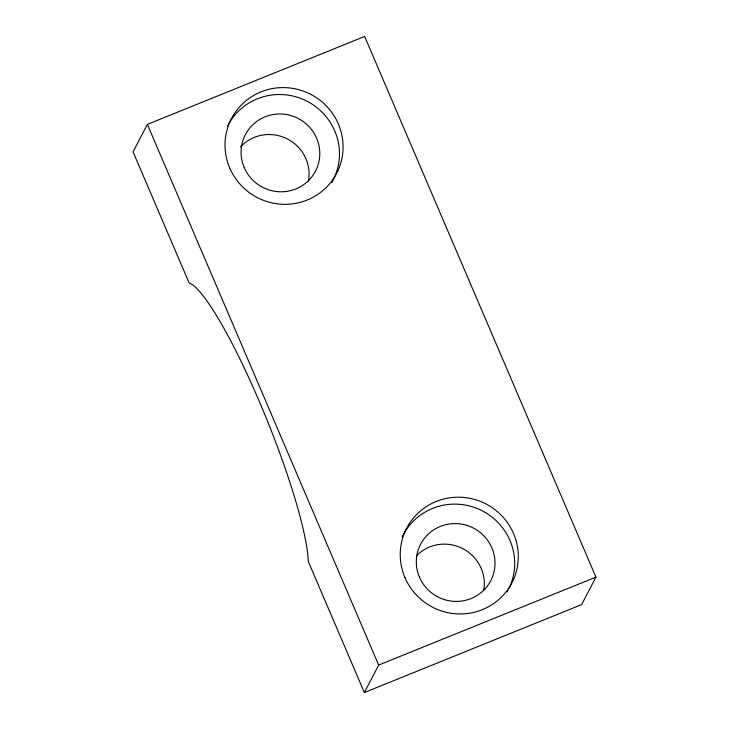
<?xml version="1.0" encoding="UTF-8"?>
<svg xmlns="http://www.w3.org/2000/svg" width="729" height="729" viewBox="0 0 729 729"><rect width="100%" height="100%" fill="white"/><g stroke="black" fill="none" stroke-linecap="round" stroke-linejoin="round"><path stroke-width="1.09" d="M147.367 124.395L133.061 151.869L189.13 282.943A158.093 23.975 68 0 1 259.406 401.67A158.093 23.975 68 0 1 308.285 561.476L364.363 692.55L581.633 604.605L595.939 577.131L364.637 36.45L147.367 124.395L378.661 665.076L364.363 692.55M378.661 665.076L595.939 577.131M240.452 146.966A39.521 38.746 27.5 0 1 287.044 138.774A39.521 38.746 27.5 0 1 308.467 180.983M416.459 555.753A39.521 38.746 27.5 0 1 462.787 548.636A39.521 38.746 27.5 0 1 483.691 590.59M227.457 126.263A59.286 58.12 27.5 0 1 307.984 101.723A59.286 58.12 27.5 0 1 331.85 182.396M508.131 590.089A59.286 58.12 27.5 0 1 507.074 592.003M402.208 536.845A59.286 58.12 27.5 0 1 480.73 510.063A59.286 58.12 27.5 0 1 509.106 588.148M404.941 577.55A59.286 58.12 27.5 0 0 506.455 591.401A59.286 58.12 27.5 0 0 466.396 497.752A59.286 58.12 27.5 0 0 404.941 577.55M229.717 167.943A59.286 58.12 27.5 0 0 331.23 181.794A59.286 58.12 27.5 0 0 291.163 88.145A59.286 58.12 27.5 0 0 229.717 167.943M419.448 577.158A39.521 38.746 27.5 0 0 487.118 586.38A39.521 38.746 27.5 0 0 460.409 523.951A39.521 38.746 27.5 0 0 419.448 577.158M244.215 167.552A39.521 38.746 27.5 0 0 311.894 176.773A39.521 38.746 27.5 0 0 285.185 114.344A39.521 38.746 27.5 0 0 244.215 167.552"/></g></svg>
